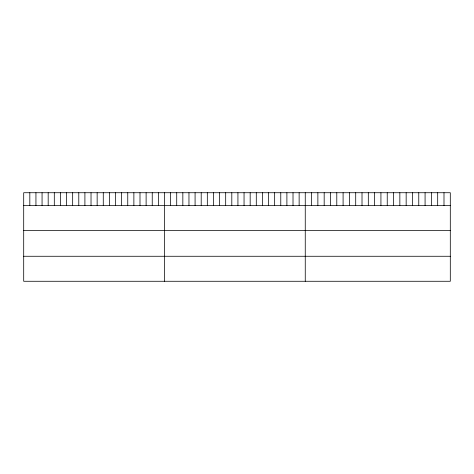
<?xml version="1.0" encoding="UTF-8"?>
<svg xmlns="http://www.w3.org/2000/svg" width="474" height="474" viewBox="0 0 474 474"><rect width="100%" height="100%" fill="white"/><g stroke="black" fill="none" stroke-linecap="round" stroke-linejoin="round"><path stroke-width="0.71" d="M450.3 205.509L450.3 281.272L23.7 281.272L23.7 192.728L450.3 192.728L450.3 205.509L23.7 205.509M23.7 230.512L450.3 230.512M23.7 256.268L450.3 256.268M443.996 192.728L443.996 205.509M437.686 192.728L437.686 205.509M431.381 192.728L431.381 205.509M425.077 192.728L425.077 205.509M418.767 192.728L418.767 205.509M412.463 192.728L412.463 205.509M406.159 192.728L406.159 205.509M399.849 192.728L399.849 205.509M393.544 192.728L393.544 205.509M387.24 192.728L387.24 205.509M380.93 192.728L380.93 205.509M374.626 192.728L374.626 205.509M368.316 192.728L368.316 205.509M362.012 192.728L362.012 205.509M355.707 192.728L355.707 205.509M349.397 192.728L349.397 205.509M343.093 192.728L343.093 205.509M336.789 192.728L336.789 205.509M330.479 192.728L330.479 205.509M324.175 192.728L324.175 205.509M317.87 192.728L317.87 205.509M311.56 192.728L311.56 205.509M305.256 192.728L305.256 281.272M299.135 192.728L299.135 205.509M293.015 192.728L293.015 205.509M286.894 192.728L286.894 205.509M280.774 192.728L280.774 205.509M274.653 192.728L274.653 205.509M268.533 192.728L268.533 205.509M262.412 192.728L262.412 205.509M256.292 192.728L256.292 205.509M250.171 192.728L250.171 205.509M244.051 192.728L244.051 205.509M237.93 192.728L237.93 205.509M231.804 192.728L231.804 205.509M225.683 192.728L225.683 205.509M219.563 192.728L219.563 205.509M213.442 192.728L213.442 205.509M207.322 192.728L207.322 205.509M201.201 192.728L201.201 205.509M195.081 192.728L195.081 205.509M188.96 192.728L188.96 205.509M182.84 192.728L182.84 205.509M176.719 192.728L176.719 205.509M170.599 192.728L170.599 205.509M164.478 192.728L164.478 281.272M158.357 192.728L158.357 205.509M152.237 192.728L152.237 205.509M146.116 192.728L146.116 205.509M139.996 192.728L139.996 205.509M133.875 192.728L133.875 205.509M127.755 192.728L127.755 205.509M121.634 192.728L121.634 205.509M115.514 192.728L115.514 205.509M109.393 192.728L109.393 205.509M103.273 192.728L103.273 205.509M97.152 192.728L97.152 205.509M91.026 192.728L91.026 205.509M84.905 192.728L84.905 205.509M78.785 192.728L78.785 205.509M72.664 192.728L72.664 205.509M66.544 192.728L66.544 205.509M60.423 192.728L60.423 205.509M54.303 192.728L54.303 205.509M48.182 192.728L48.182 205.509M42.062 192.728L42.062 205.509M35.941 192.728L35.941 205.509M29.821 192.728L29.821 205.509"/></g></svg>
